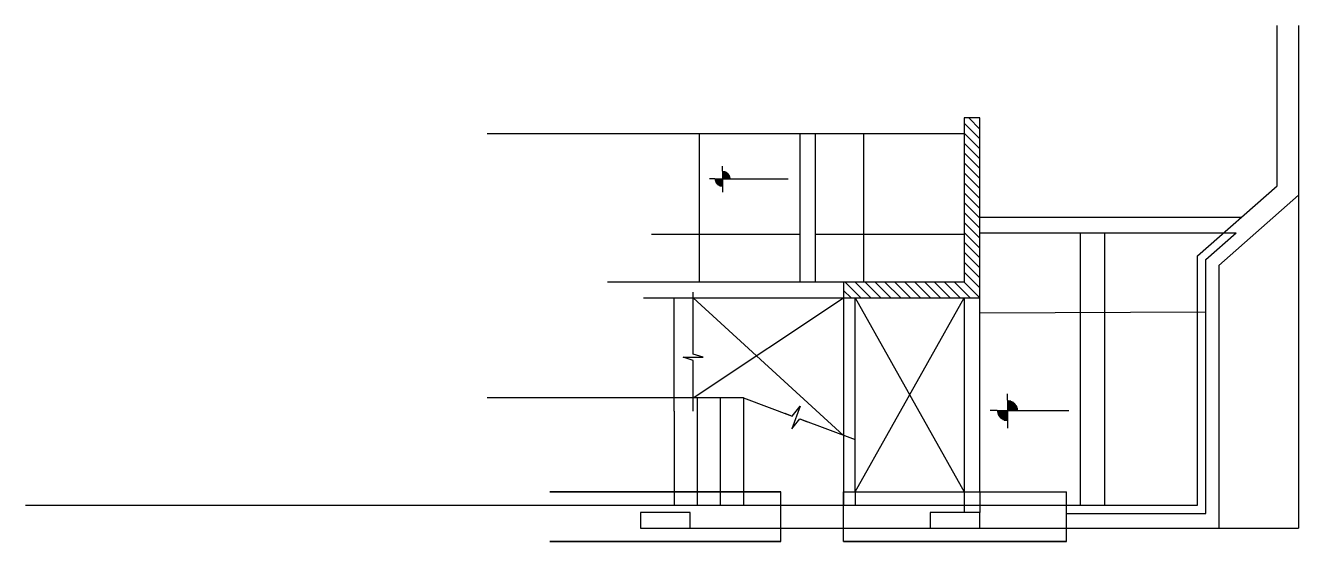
# Model space of a CAD drawing. Header units: metres. Extents: x 5258 to 6801, y 2028 to 2653.
import ezdxf

# ---------------------------------------------------------------- set-up
doc = ezdxf.new("R2010")
doc.units = ezdxf.units.M
for name, color, linetype in [('1', 7, 'Continuous'), ('3', 7, 'Continuous'), ('7', 7, 'Continuous'), ('9', 7, 'Continuous'), ('Painéis', 7, 'Continuous')]:
    doc.layers.add(name, color=color, linetype=linetype)

msp = doc.modelspace()

# ---------------------------------------------------------------- linework, layer by layer
at = {"layer": '1', "color": 7, "lineweight": 25}
for p, q in [((6774.6, 2458.8), (6774.6, 2652.8)), ((6678.1, 2373.8), (6774.6, 2458.8)), ((6800.6, 2447.1), (6704.1, 2362.1)), ((6678.1, 2071.8), (6678.1, 2373.8)), ((6704.1, 2362.1), (6704.1, 2043.8)), ((6263.4, 2087.8), (6395.4, 2322.8)), ((6263.4, 2322.8), (6395.4, 2087.8)), ((6173.4, 2027.8), (6173.4, 2087.8)), ((6249.4, 2027.8), (6249.4, 2087.8)), ((6249.4, 2087.8), (6519.4, 2087.8)), ((6519.4, 2027.8), (6519.4, 2087.8))]:
    msp.add_line(p, q, dxfattribs=at)
for points in [[(6800.6, 2652.8), (6800.6, 2043.8)], [(5257.9, 2071.8), (6678.1, 2071.8), (6678.1, 2373.8)], [(5893.4, 2087.8), (6173.4, 2087.8), (5893.4, 2087.8)], [(6414.4, 2043.8), (6800.6, 2043.8)], [(5893.4, 2027.8), (6173.4, 2027.8), (5893.4, 2027.8)], [(6249.4, 2027.8), (6519.4, 2027.8), (6249.4, 2027.8)]]:
    msp.add_lwpolyline(points, dxfattribs=at)
at = {"layer": '3', "color": 7, "lineweight": 25}
for p, q in [((6395.4, 2534.4), (6414.4, 2515.4)), ((6401, 2540.8), (6414.4, 2527.4)), ((6395.4, 2522.4), (6414.4, 2503.4)), ((6395.4, 2510.4), (6414.4, 2491.4)), ((6395.4, 2498.4), (6414.4, 2479.4)), ((6395.4, 2486.3), (6414.4, 2467.3)), ((6102.7, 2476.5), (6102.7, 2482.3)), ((6102.7, 2476.5), (6102.7, 2457.8)), ((6102.7, 2476.1), (6105.6, 2476.1)), ((6102.7, 2475.5), (6107, 2475.5)), ((6102.7, 2474.9), (6108, 2474.9)), ((6102.7, 2474.3), (6108.8, 2474.3)), ((6102.7, 2473.7), (6109.4, 2473.7)), ((6102.7, 2473.1), (6109.9, 2473.1)), ((6102.7, 2472.5), (6110.4, 2472.5)), ((6102.7, 2471.9), (6110.8, 2471.9)), ((6102.7, 2471.3), (6111.1, 2471.3)), ((6102.7, 2470.7), (6111.4, 2470.7)), ((6102.7, 2470.1), (6111.6, 2470.1)), ((6102.7, 2469.5), (6111.8, 2469.5)), ((6102.7, 2468.9), (6111.9, 2468.9)), ((6395.4, 2474.3), (6414.4, 2455.3)), ((6093.3, 2467.1), (6087, 2467.1)), ((6093.3, 2467.1), (6112.1, 2467.1)), ((6102.7, 2466.5), (6093.3, 2466.5)), ((6102.7, 2465.9), (6093.4, 2465.9)), ((6102.7, 2465.4), (6093.5, 2465.4)), ((6102.7, 2464.8), (6093.6, 2464.8)), ((6102.7, 2464.2), (6093.8, 2464.2)), ((6102.7, 2463.6), (6094, 2463.6)), ((6102.7, 2463), (6094.3, 2463)), ((6102.7, 2462.4), (6094.6, 2462.4)), ((6102.7, 2461.8), (6095, 2461.8)), ((6102.7, 2461.2), (6095.4, 2461.2)), ((6102.7, 2460.6), (6096, 2460.6)), ((6102.7, 2460), (6096.6, 2460)), ((6102.7, 2459.4), (6097.4, 2459.4)), ((6102.7, 2458.8), (6098.4, 2458.8)), ((6102.7, 2458.2), (6099.8, 2458.2)), ((6102.7, 2468.3), (6112, 2468.3)), ((6102.7, 2467.7), (6112.1, 2467.7)), ((6102.7, 2457.8), (6102.7, 2451.1)), ((6112.1, 2467.1), (6182.2, 2467.1)), ((6395.4, 2462.3), (6414.4, 2443.3)), ((6395.4, 2450.3), (6414.4, 2431.3)), ((6395.4, 2438.3), (6414.4, 2419.3)), ((6395.4, 2426.2), (6414.4, 2407.2)), ((6395.4, 2414.2), (6414.4, 2395.2)), ((6414.4, 2420.8), (6731.5, 2420.8)), ((6395.4, 2402.2), (6414.4, 2383.2)), ((6414.4, 2401.8), (6725.1, 2401.8)), ((6395.4, 2390.2), (6414.4, 2371.2)), ((6395.4, 2378.2), (6414.4, 2359.2)), ((6395.4, 2366.1), (6414.4, 2347.1)), ((6395.4, 2354.1), (6414.4, 2335.1)), ((6249.4, 2331.8), (6258.4, 2322.8)), ((6251.4, 2341.8), (6270.4, 2322.8)), ((6263.5, 2341.8), (6282.5, 2322.8)), ((6275.5, 2341.8), (6294.5, 2322.8)), ((6287.5, 2341.8), (6306.5, 2322.8)), ((6299.5, 2341.8), (6318.5, 2322.8)), ((6311.5, 2341.8), (6330.5, 2322.8)), ((6323.6, 2341.8), (6342.6, 2322.8)), ((6335.6, 2341.8), (6354.6, 2322.8)), ((6347.6, 2341.8), (6366.6, 2322.8)), ((6359.6, 2341.8), (6378.6, 2322.8)), ((6371.7, 2341.8), (6390.7, 2322.8)), ((6383.7, 2341.8), (6402.7, 2322.8)), ((6395.4, 2342.1), (6414.4, 2323.1)), ((6448, 2198.9), (6448, 2206.6)), ((6448, 2198.9), (6448, 2173.9)), ((6448, 2198.3), (6451.8, 2198.3)), ((6448, 2197.5), (6453.7, 2197.5)), ((6448, 2196.7), (6455.1, 2196.7)), ((6448, 2195.9), (6456.1, 2195.9)), ((6448, 2195.1), (6456.9, 2195.1)), ((6448, 2194.3), (6457.6, 2194.3)), ((6448, 2193.5), (6458.2, 2193.5)), ((6448, 2192.7), (6458.8, 2192.7)), ((6448, 2191.9), (6459.2, 2191.9)), ((6448, 2191.2), (6459.5, 2191.2)), ((6435.5, 2186.4), (6427, 2186.4)), ((6435.5, 2186.4), (6460.5, 2186.4)), ((6448, 2185.6), (6435.5, 2185.6)), ((6448, 2184.8), (6435.6, 2184.8)), ((6448, 2184), (6435.7, 2184)), ((6448, 2183.2), (6435.9, 2183.2)), ((6448, 2182.4), (6436.1, 2182.4)), ((6448, 2181.6), (6436.4, 2181.6)), ((6448, 2180.8), (6436.8, 2180.8)), ((6448, 2180.1), (6437.2, 2180.1)), ((6448, 2179.3), (6437.7, 2179.3)), ((6448, 2178.5), (6438.3, 2178.5)), ((6448, 2177.7), (6439, 2177.7)), ((6448, 2176.9), (6439.9, 2176.9)), ((6448, 2176.1), (6440.9, 2176.1)), ((6448, 2175.3), (6442.2, 2175.3)), ((6448, 2190.4), (6459.8, 2190.4)), ((6448, 2189.6), (6460.1, 2189.6)), ((6448, 2188.8), (6460.3, 2188.8)), ((6448, 2188), (6460.4, 2188)), ((6448, 2187.2), (6460.5, 2187.2)), ((6460.5, 2186.4), (6522.3, 2186.4)), ((6448, 2174.5), (6444.1, 2174.5)), ((6448, 2173.9), (6448, 2165)), ((6263.4, 2087.8), (6263.4, 2071.8)), ((6395.4, 2087.8), (6395.4, 2062.8)), ((6414.4, 2087.8), (6414.4, 2062.8))]:
    msp.add_line(p, q, dxfattribs=at)
for points in [[(5817.4, 2521.8), (6395.4, 2521.8)], [(6196.4, 2521.8), (6196.4, 2341.8)], [(6215.4, 2341.8), (6215.4, 2521.8)], [(6249.4, 2341.8), (5963.4, 2341.8)], [(6006.9, 2322.8), (6205.9, 2322.8)], [(6205.9, 2322.8), (6249.4, 2322.8)], [(6249.4, 2322.8), (6249.4, 2071.8)], [(6263.4, 2087.8), (6263.4, 2322.8)], [(6395.4, 2322.8), (6395.4, 2087.8)], [(6414.4, 2087.8), (6414.4, 2322.8)], [(6063.4, 2043.8), (6256.4, 2043.8)], [(6256.4, 2043.8), (6354.4, 2043.8)]]:
    msp.add_lwpolyline(points, dxfattribs=at)
at = {"layer": '7', "color": 7, "lineweight": 25}
for points in [[(6414.4, 2322.8), (6414.4, 2540.8), (6395.4, 2540.8), (6395.4, 2341.8), (6249.4, 2341.8), (6249.4, 2322.8), (6414.4, 2322.8)], [(6003.4, 2043.8), (6063.4, 2043.8), (6063.4, 2062.8), (6003.4, 2062.8), (6003.4, 2043.8)], [(6354.4, 2043.8), (6414.4, 2043.8), (6414.4, 2062.8), (6354.4, 2062.8), (6354.4, 2043.8)]]:
    msp.add_lwpolyline(points, dxfattribs=at)
at = {"layer": '9', "color": 7, "lineweight": 25}
for p, q in [((6067.1, 2254.9), (6067.1, 2330)), ((6043.9, 2185.8), (6043.9, 2322.8)), ((6067.1, 2201.8), (6249.4, 2322.8)), ((6067.1, 2322.8), (6249.4, 2156.4)), ((6067.1, 2185.8), (6067.1, 2246.9)), ((6127.9, 2201.8), (5817.4, 2201.8)), ((6071.9, 2201.8), (6071.9, 2071.8)), ((6099.9, 2201.8), (6099.9, 2071.8)), ((6127.9, 2201.8), (6127.9, 2071.8)), ((6127.9, 2201.8), (6187.1, 2179.7)), ((6043.9, 2185.8), (6043.9, 2071.8)), ((6196.2, 2176.3), (6263.4, 2151.2))]:
    msp.add_line(p, q, dxfattribs=at)
for points in [[(6067.1, 2238.9), (6067.1, 2246.9), (6055, 2250.9), (6079.1, 2250.9), (6067.1, 2254.9), (6067.1, 2262.9)], [(6178, 2183.1), (6187.1, 2179.7), (6196.7, 2191.6), (6186.6, 2164.4), (6196.2, 2176.3), (6205.2, 2172.9)]]:
    msp.add_lwpolyline(points, dxfattribs=at)
at = {"layer": 'Painéis', "color": 7, "lineweight": 25}
for p, q in [((6074.4, 2521.8), (6074.4, 2341.8)), ((6273.4, 2521.8), (6273.4, 2341.8)), ((6196.4, 2399.8), (6016.4, 2399.8)), ((6395.4, 2399.8), (6215.4, 2399.8)), ((6536.4, 2071.8), (6536.4, 2401.8)), ((6566.1, 2071.8), (6566.1, 2401.8)), ((6688.1, 2369.3), (6725.1, 2401.8)), ((6688.1, 2061.8), (6688.1, 2369.3)), ((6414.4, 2304.9), (6688.1, 2306.1)), ((6519.4, 2061.8), (6688.1, 2061.8))]:
    msp.add_line(p, q, dxfattribs=at)

doc.saveas('drawing.dxf')
